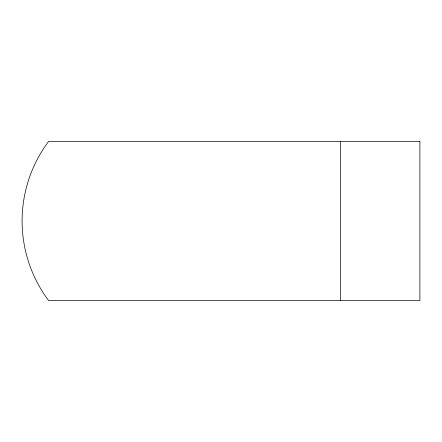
<?xml version="1.0" encoding="UTF-8"?>
<svg xmlns="http://www.w3.org/2000/svg" width="442" height="442" viewBox="0 0 442 442"><rect width="100%" height="100%" fill="white"/><g stroke="black" fill="none" stroke-linecap="round" stroke-linejoin="round"><path stroke-width="0.66" d="M340.34 141.44L340.34 300.56M419.9 141.44L48.62 141.44A132.6 132.6 0 0 0 48.62 300.56L419.9 300.56L419.9 141.44"/></g></svg>
